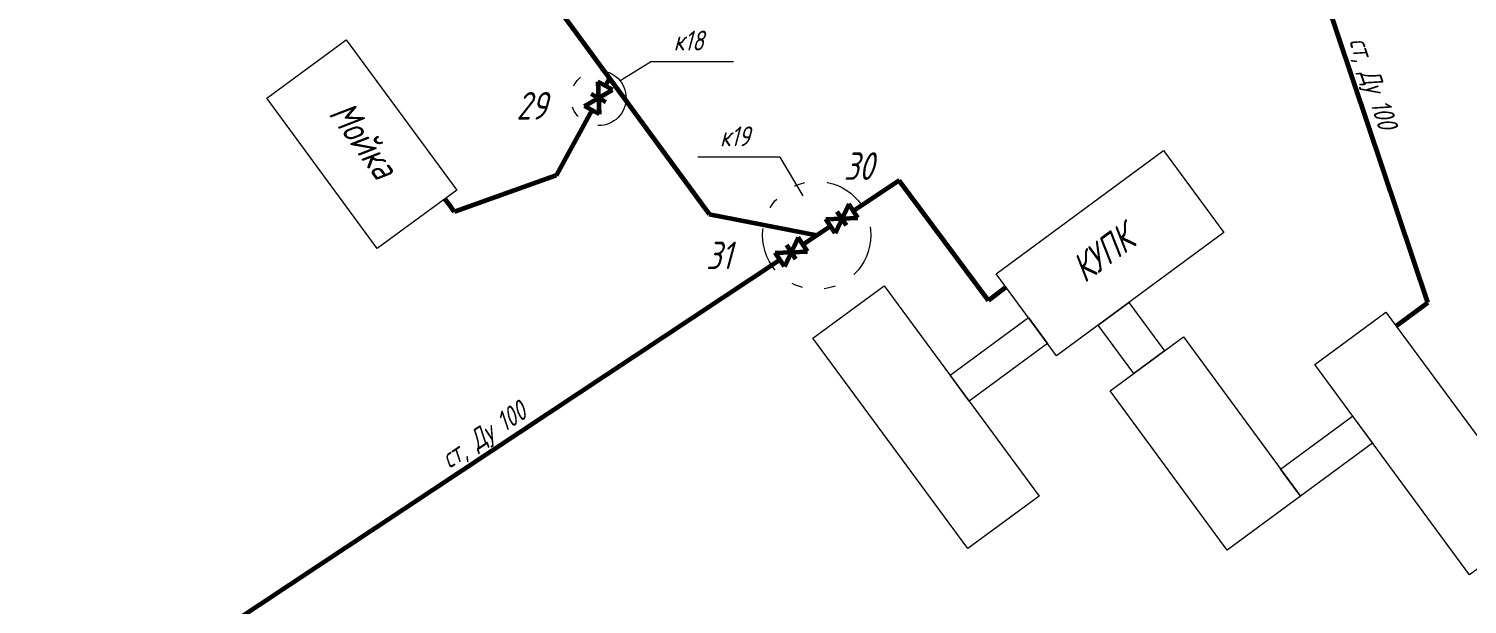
# Model space of a CAD drawing. Header units: millimetres. Extents: x 0 to 841, y 0 to 594.
# Drawn here: x 114.3 to 244.6, y 122.5 to 174.6 of the extents above; entities that cross this region are included whole.
import ezdxf

# ---------------------------------------------------------------- set-up
doc = ezdxf.new("R2010")
doc.units = ezdxf.units.MM
for name, pattern in [('K5LT_BASIC', [0]), ('K5LT_CHAIN_LINE_WITH_2_POINTS', [12, 4, -2, 1, -2, 1, -2]), ('K5LT_THIN', [0])]:
    doc.linetypes.add(name, pattern=pattern)
doc.styles.add('KTEXTSTYLE', font='GOST_AU.SHX', dxfattribs={"width": 0.96, "height": 5})

# ---------------------------------------------------------------- blocks, each defined once
blk = doc.blocks.new('U98')
at = {"color": 7, "linetype": 'K5LT_THIN', "lineweight": 18, "true_color": 0xffffff}
for q in [(167.86, 169.91), (178.13, 171.66)]:
    blk.add_line((170.71, 171.66), q, dxfattribs=at)
at = {"color": 7, "insert": (172.71, 174.46), "char_height": 1.8, "attachment_point": 1, "style": 'KTEXTSTYLE'}
blk.add_mtext('\\H5.0;\\W1.000;\\Q15;\\Q15;\\W0.965;\\H1.80;к18', dxfattribs=at)
blk = doc.blocks.new('U99')
at = {"color": 7, "linetype": 'K5LT_THIN', "lineweight": 18, "true_color": 0xffffff}
for q in [(174.91, 162.98), (184.42, 159.49)]:
    blk.add_line((182.33, 162.98), q, dxfattribs=at)
at = {"color": 7, "insert": (176.91, 165.78), "char_height": 1.8, "attachment_point": 1, "style": 'KTEXTSTYLE'}
blk.add_mtext('\\H5.0;\\W1.000;\\Q15;\\Q15;\\W0.965;\\H1.80;к19', dxfattribs=at)
blk = doc.blocks.new('U382')
at = {"color": 143, "linetype": 'K5LT_BASIC', "lineweight": 60, "true_color": 0x33acca}
for p, q in [((188.59, 158.74), (187.33, 156.11)), ((188.37, 156.8), (187.54, 158.05)), ((189.41, 157.49), (188.59, 158.74)), ((186.5, 157.36), (189.41, 157.49)), ((187.33, 156.11), (186.5, 157.36))]:
    blk.add_line(p, q, dxfattribs=at)
blk = doc.blocks.new('U384')
at = {"color": 143, "linetype": 'K5LT_BASIC', "lineweight": 60, "true_color": 0x33acca}
for p, q in [((184, 155.7), (182.75, 153.07)), ((184.83, 154.45), (184, 155.7)), ((181.92, 154.32), (184.83, 154.45)), ((182.75, 153.07), (181.92, 154.32)), ((183.79, 153.76), (182.96, 155.01))]:
    blk.add_line(p, q, dxfattribs=at)
blk = doc.blocks.new('U394')
at = {"color": 143, "linetype": 'K5LT_BASIC', "lineweight": 60, "true_color": 0x33acca}
for p, q in [((167.16, 169.09), (165.84, 169.81)), ((165.84, 169.81), (165.96, 166.9)), ((164.64, 167.62), (167.16, 169.09)), ((166.56, 167.99), (165.24, 168.71)), ((165.96, 166.9), (164.64, 167.62))]:
    blk.add_line(p, q, dxfattribs=at)
blk = doc.blocks.new('U594')
at = {"color": 7, "linetype": 'K5LT_THIN', "lineweight": 18, "true_color": 0xffffff}
for p, q in [((230.81, 144.19), (237.26, 148.95)), ((237.26, 148.95), (251.29, 129.89)), ((244.84, 125.13), (230.81, 144.19)), ((251.29, 129.89), (244.84, 125.13))]:
    blk.add_line(p, q, dxfattribs=at)
blk = doc.blocks.new('U595')
at = {"color": 7, "linetype": 'K5LT_THIN', "lineweight": 18, "true_color": 0xffffff}
for p, q in [((212.26, 141.81), (218.9, 146.7)), ((218.9, 146.7), (229.52, 132.28)), ((222.87, 127.38), (212.26, 141.81)), ((229.52, 132.28), (222.87, 127.38))]:
    blk.add_line(p, q, dxfattribs=at)
blk = doc.blocks.new('U596')
at = {"color": 7, "linetype": 'K5LT_THIN', "lineweight": 18, "true_color": 0xffffff}
for p, q in [((185.33, 146.58), (191.78, 151.33)), ((191.78, 151.33), (205.82, 132.28)), ((199.36, 127.52), (185.33, 146.58)), ((205.82, 132.28), (199.36, 127.52))]:
    blk.add_line(p, q, dxfattribs=at)
blk = doc.blocks.new('U597')
at = {"color": 7, "linetype": 'K5LT_THIN', "lineweight": 18, "true_color": 0xffffff}
for p, q in [((201.93, 152.43), (217.1, 163.6)), ((217.1, 163.6), (222.58, 156.15)), ((222.58, 156.15), (207.41, 144.98)), ((207.41, 144.98), (201.93, 152.43))]:
    blk.add_line(p, q, dxfattribs=at)
blk = doc.blocks.new('U600')
at = {"color": 7, "linetype": 'K5LT_THIN', "lineweight": 18, "true_color": 0xffffff}
for p, q in [((197.76, 143.22), (204.86, 148.45)), ((204.86, 148.45), (206.58, 146.11)), ((206.58, 146.11), (199.48, 140.88)), ((199.48, 140.88), (197.76, 143.22))]:
    blk.add_line(p, q, dxfattribs=at)
blk = doc.blocks.new('U601')
at = {"color": 7, "linetype": 'K5LT_THIN', "lineweight": 18, "true_color": 0xffffff}
for p, q in [((227.72, 134.72), (234.24, 139.53)), ((234.24, 139.53), (236.04, 137.08)), ((236.04, 137.08), (229.52, 132.28)), ((229.52, 132.28), (227.72, 134.72))]:
    blk.add_line(p, q, dxfattribs=at)
blk = doc.blocks.new('U602')
at = {"color": 7, "linetype": 'K5LT_THIN', "lineweight": 18, "true_color": 0xffffff}
for p, q in [((211.18, 147.76), (213.97, 149.81)), ((213.97, 149.81), (217.19, 145.44)), ((214.4, 143.39), (211.18, 147.76)), ((217.19, 145.44), (214.4, 143.39))]:
    blk.add_line(p, q, dxfattribs=at)
blk = doc.blocks.new('U618')
at = {"color": 7, "linetype": 'K5LT_THIN', "lineweight": 18, "true_color": 0xffffff}
for p, q in [((135.83, 168.35), (143.03, 173.64)), ((143.03, 173.64), (153.05, 159.99)), ((145.85, 154.71), (135.83, 168.35)), ((153.05, 159.99), (145.85, 154.71))]:
    blk.add_line(p, q, dxfattribs=at)

msp = doc.modelspace()

# ---------------------------------------------------------------- linework, layer by layer
at = {"color": 143, "linetype": 'K5LT_BASIC', "lineweight": 60, "true_color": 0x33acca}
for p, q in [((153.45, 188.45), (175.94, 157.82)), ((241.05, 149.83), (229.57, 184.01)), ((166.88, 170.15), (166.5, 169.45)), ((165.3, 167.26), (162.06, 161.33)), ((162.06, 161.33), (152.84, 158.04)), ((193.15, 160.87), (189, 158.12)), ((201.23, 150.01), (193.15, 160.87)), ((151.97, 159.2), (152.57, 158.4)), ((152.84, 158.04), (152.57, 158.4)), ((175.94, 157.82), (185.67, 155.91)), ((184.42, 155.08), (186.92, 156.74)), ((114.26, 108.59), (182.33, 153.7)), ((202.83, 151.21), (201.23, 150.01)), ((238.18, 147.69), (241.05, 149.83))]:
    msp.add_line(p, q, dxfattribs=at)
at = {"color": 7, "linetype": 'K5LT_CHAIN_LINE_WITH_2_POINTS', "lineweight": 18, "true_color": 0xffffff}
for centre, radius in [((165.9, 168.35), 2.5), ((185.67, 155.91), 4.9)]:
    msp.add_circle(centre, radius, dxfattribs=at)

# ---------------------------------------------------------------- block references
for name in ['U618', 'U98', 'U394', 'U99', 'U597', 'U382', 'U384', 'U596', 'U602', 'U594', 'U600', 'U595', 'U601']:
    msp.add_blockref(name, (0, 0))

# ---------------------------------------------------------------- texts
at = {"color": 7, "attachment_point": 1, "style": 'KTEXTSTYLE'}
for s, insert, char_height, rotation in [('\\H5.0;\\W1.000;\\Q15;\\Q15;\\W0.965;\\H1.80;ст, Ду 100', (235.61, 174.1), 1.8, 288.565), ('\\H5.0;\\W1.000;\\Q15;\\Q15;\\W0.965;\\H2.50;Мойка', (143.38, 168.39), 2.5, 306.2897), ('\\H5.0;\\W1.000;\\Q15;\\Q15;\\W0.965;\\H2.50;КУПК', (208.47, 153.53), 2.5, 36.5249), ('\\H5.0;\\W1.000;\\Q15;\\Q15;\\W0.965;\\H1.80;ст, Ду 100', (151.38, 136.21), 1.8, 33.5321)]:
    msp.add_mtext(s, dxfattribs=dict(at, insert=insert, char_height=char_height, rotation=rotation))
at = {"color": 7, "char_height": 2.5, "attachment_point": 1, "style": 'KTEXTSTYLE'}
for s, insert in [('\\H5.0;\\W1.000;\\Q15;\\Q15;\\W0.965;\\H2.50;29', (158.45, 168.9)), ('\\H5.0;\\W1.000;\\Q15;\\Q15;\\W0.965;\\H2.50;30', (188.12, 163.43)), ('\\H5.0;\\W1.000;\\Q15;\\Q15;\\W0.965;\\H2.50;31', (175.64, 155.34))]:
    msp.add_mtext(s, dxfattribs=dict(at, insert=insert))

doc.saveas('drawing.dxf')
